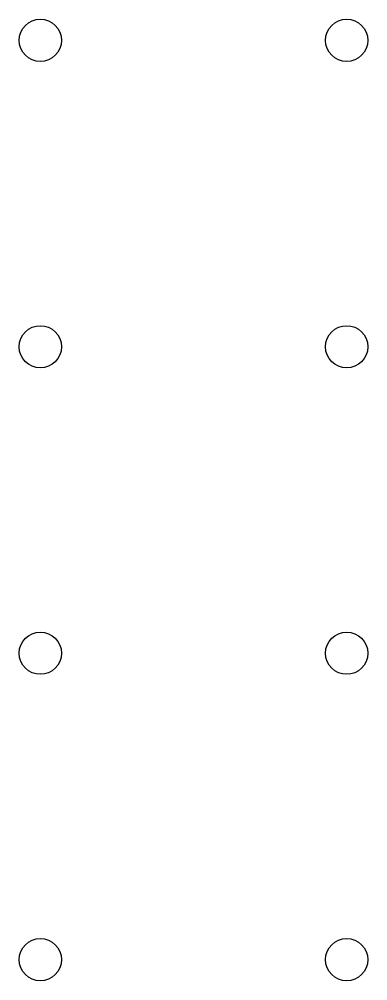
# Model space of a CAD drawing. Header units: millimetres. Extents: x 130.5 to 158.2, y -102.1 to -92.9.
# Drawn here: x 155.28 to 158.18, y -101.75 to -93.78 of the extents above.
import ezdxf

# ---------------------------------------------------------------- set-up
doc = ezdxf.new("R2010")
doc.units = ezdxf.units.MM
doc.layers.add('B.Silkscreen', color=31, linetype='CONTINUOUS', true_color=0xe8b2a7)

msp = doc.modelspace()

# ---------------------------------------------------------------- linework, layer by layer
at = {"layer": 'B.Silkscreen'}
for centre in [(155.46, -93.96), (158, -93.96), (155.46, -96.5), (158, -96.5), (155.46, -99.04), (158, -99.04), (155.46, -101.58), (158, -101.58)]:
    msp.add_circle(centre, 0.175, dxfattribs=at)

doc.saveas('drawing.dxf')
